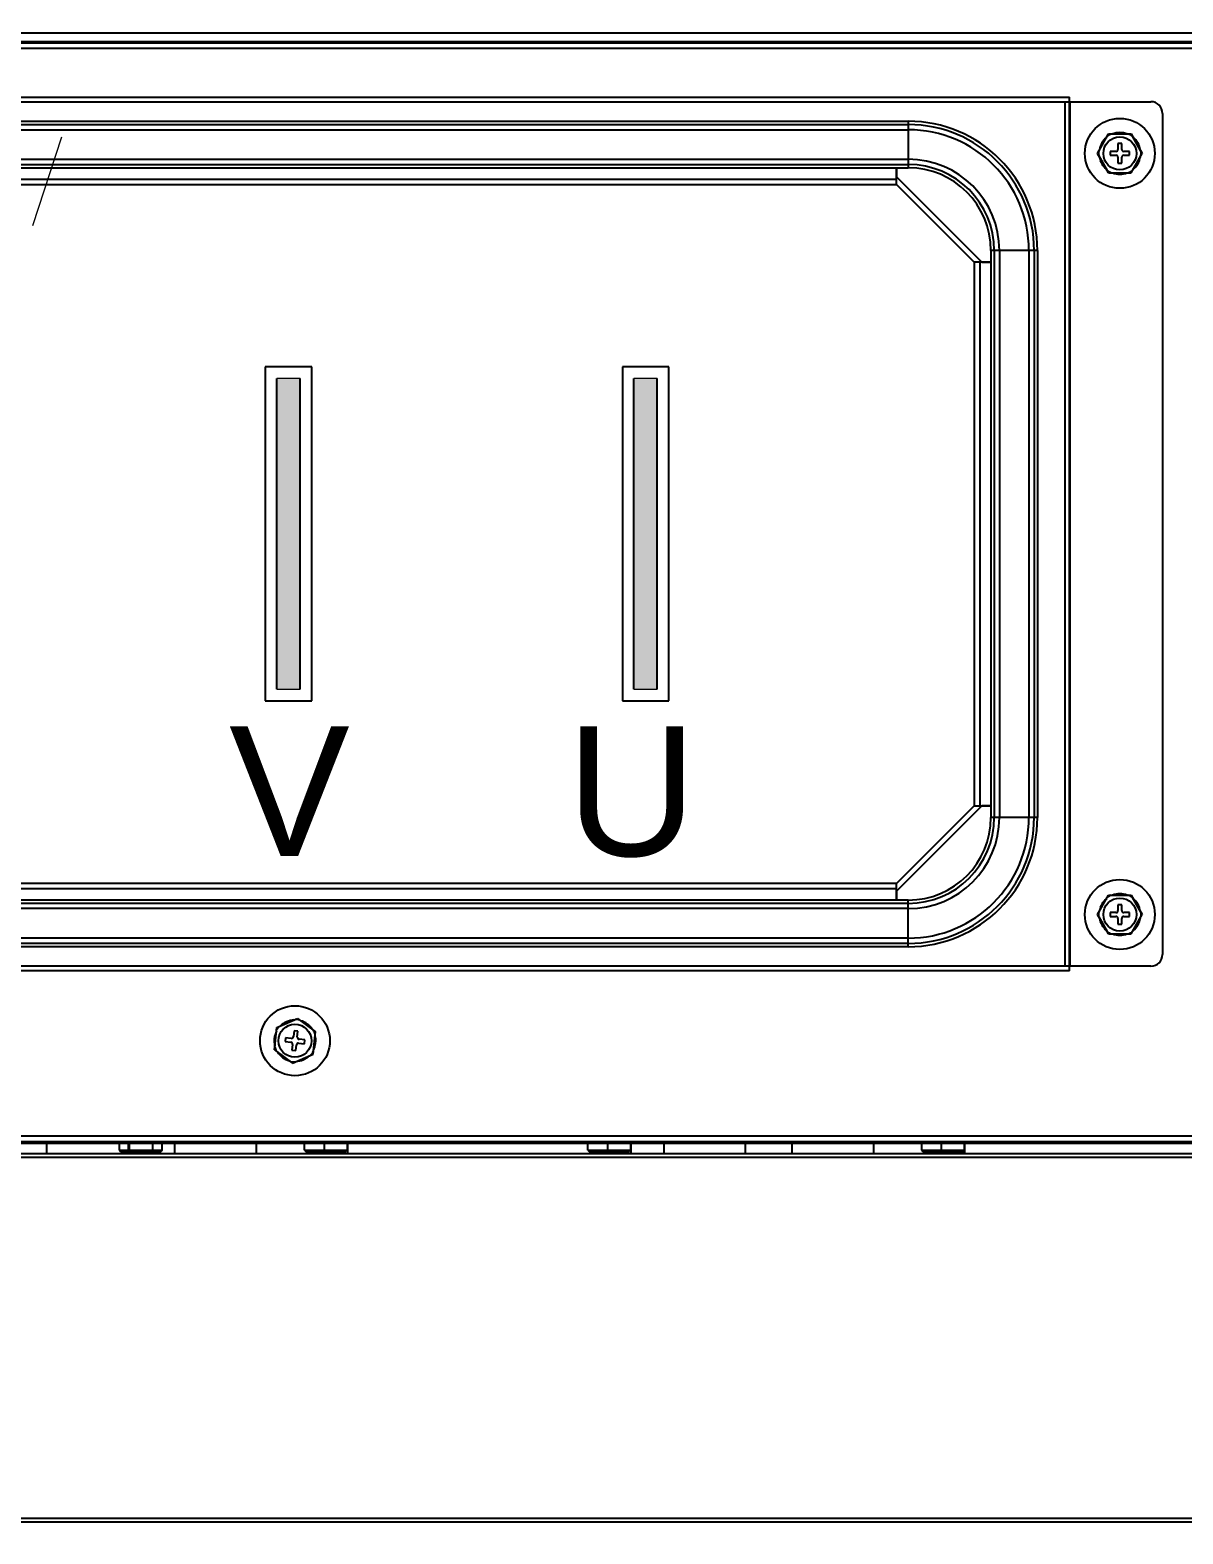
# Model space of a CAD drawing. Extents: x 59521 to 184406, y -1257 to 56672.
# Drawn here: x 91245.2 to 91542.2, y 13804.5 to 14191.8 of the extents above; entities that cross this region are included whole.
import ezdxf

# ---------------------------------------------------------------- set-up
doc = ezdxf.new("R2010")
doc.units = 0
doc.header["$MEASUREMENT"] = 0
doc.linetypes.add('ACAD_ISO03W100', pattern=[30, 12, -18])
doc.layers.get('0').update_dxf_attribs({"linetype": 'CONTINUOUS'})
for name, color, linetype in [('2301-12438_0', 7, 'CONTINUOUS'), ('2401-01144-S-M6-16HWM_0', 7, 'CONTINUOUS'), ('2403-00027_S-M6-0_0', 7, 'CONTINUOUS'), ('4209-B0008_0', 7, 'CONTINUOUS'), ('4215-12269_10_0', 7, 'CONTINUOUS'), ('4215-19365_1_0', 7, 'CONTINUOUS'), ('4215-19365_2_0', 7, 'CONTINUOUS'), ('4215-19368_0', 7, 'CONTINUOUS'), ('4215-19373_0', 7, 'CONTINUOUS'), ('4215-19391_1_0', 7, 'CONTINUOUS'), ('4217-19486_0', 7, 'CONTINUOUS'), ('4217-19514_0', 7, 'CONTINUOUS'), ('DT-240_0', 7, 'CONTINUOUS')]:
    doc.layers.add(name, color=color, linetype=linetype)
doc.layers.add('dim', color=4, linetype='CONTINUOUS', lineweight=18)
doc.layers.add('THICK', color=7, linetype='CONTINUOUS', lineweight=0)
doc.styles.get("Standard").update_dxf_attribs({"font": '', "height": 60})
doc.styles.get('Standard').set_extended_font_data('SimSun')

# ---------------------------------------------------------------- blocks, each defined once
blk = doc.blocks.new('ETRYRTERRTERWDDASW')
at = {"layer": 'THICK', "color": 1, "linetype": 'ACAD_ISO03W100', "ltscale": 2}
blk.add_line((214233.57, 51356.57), (213440.09, 48924.57), dxfattribs=at)
blk = doc.blocks.new('A$C5A9F4CD4')
at = {"layer": 'dim'}
for color, points in [(3, [(370.02, 217.5), (376.02, 217.5), (376.02, 297.5), (370.02, 297.5)]), (2, [(462.04, 217.5), (468.04, 217.5), (468.04, 297.5), (462.04, 297.5)])]:
    blk.add_hatch(color=color, dxfattribs=at).paths.add_polyline_path(points)
at = {"layer": '2301-12438_0', "color": 87, "linetype": 'Continuous'}
for p, q in [((379.02, 300.5), (367.02, 300.5)), ((367.02, 300.5), (367.02, 214.5)), ((379.02, 214.5), (379.02, 300.5)), ((471.04, 300.5), (459.04, 300.5)), ((459.04, 300.5), (459.04, 214.5)), ((471.04, 214.5), (471.04, 300.5)), ((367.02, 214.5), (379.02, 214.5)), ((459.04, 214.5), (471.04, 214.5))]:
    blk.add_line(p, q, dxfattribs=at)
at = {"layer": '2401-01144-S-M6-16HWM_0', "color": 87, "linetype": 'Continuous'}
for p, q in [((581.43, 355.5), (584.31, 360.5)), ((581.43, 355.5), (584.31, 360.5)), ((584.31, 360.5), (590.09, 360.5)), ((584.31, 360.5), (590.09, 360.5)), ((592.97, 355.5), (590.09, 360.5)), ((590.09, 360.5), (592.97, 355.5)), ((587.7, 358), (586.7, 358)), ((586.7, 358), (586.7, 356.5)), ((587.7, 358), (586.7, 358)), ((586.7, 358), (586.7, 356.5)), ((587.7, 356.5), (587.7, 358)), ((587.7, 356.5), (587.7, 358)), ((584.31, 350.5), (581.43, 355.5)), ((581.43, 355.5), (584.31, 350.5)), ((586.2, 356), (584.7, 356)), ((584.7, 356), (584.7, 355)), ((586.2, 356), (584.7, 356)), ((584.7, 356), (584.7, 355)), ((584.7, 355), (586.2, 355)), ((584.7, 355), (586.2, 355)), ((586.7, 354.5), (586.7, 353)), ((586.7, 354.5), (586.7, 353)), ((586.7, 353), (587.7, 353)), ((586.7, 353), (587.7, 353)), ((587.7, 353), (587.7, 354.5)), ((587.7, 353), (587.7, 354.5)), ((589.7, 356), (588.2, 356)), ((589.7, 356), (588.2, 356)), ((588.2, 355), (589.7, 355)), ((588.2, 355), (589.7, 355)), ((589.7, 355), (589.7, 356)), ((589.7, 355), (589.7, 356)), ((590.09, 350.5), (592.97, 355.5)), ((590.09, 350.5), (592.97, 355.5)), ((584.31, 350.5), (590.09, 350.5)), ((584.31, 350.5), (590.09, 350.5)), ((581.43, 159.5), (584.31, 164.5)), ((581.43, 159.5), (584.31, 164.5)), ((584.31, 164.5), (590.09, 164.5)), ((584.31, 164.5), (590.09, 164.5)), ((592.97, 159.5), (590.09, 164.5)), ((590.09, 164.5), (592.97, 159.5)), ((584.31, 154.5), (581.43, 159.5)), ((581.43, 159.5), (584.31, 154.5)), ((586.2, 160), (584.7, 160)), ((584.7, 160), (584.7, 159)), ((586.2, 160), (584.7, 160)), ((584.7, 160), (584.7, 159)), ((584.7, 159), (586.2, 159)), ((584.7, 159), (586.2, 159)), ((587.7, 162), (586.7, 162)), ((586.7, 162), (586.7, 160.5)), ((587.7, 162), (586.7, 162)), ((586.7, 162), (586.7, 160.5)), ((587.7, 160.5), (587.7, 162)), ((587.7, 160.5), (587.7, 162)), ((589.7, 160), (588.2, 160)), ((589.7, 160), (588.2, 160)), ((588.2, 159), (589.7, 159)), ((588.2, 159), (589.7, 159)), ((589.7, 159), (589.7, 160)), ((589.7, 159), (589.7, 160)), ((590.09, 154.5), (592.97, 159.5)), ((590.09, 154.5), (592.97, 159.5)), ((586.7, 158.5), (586.7, 157)), ((586.7, 158.5), (586.7, 157)), ((586.7, 157), (587.7, 157)), ((586.7, 157), (587.7, 157)), ((587.7, 157), (587.7, 158.5)), ((587.7, 157), (587.7, 158.5)), ((584.31, 154.5), (590.09, 154.5)), ((584.31, 154.5), (590.09, 154.5)), ((370.05, 130.43), (375.34, 132.74)), ((370.05, 130.43), (375.34, 132.74)), ((375.34, 132.74), (379.99, 129.31)), ((375.34, 132.74), (379.99, 129.31)), ((369.41, 124.69), (370.05, 130.43)), ((369.41, 124.69), (370.05, 130.43)), ((374.48, 129.54), (374.31, 128.05)), ((374.48, 129.54), (374.31, 128.05)), ((375.48, 129.43), (374.48, 129.54)), ((375.48, 129.43), (374.48, 129.54)), ((375.31, 127.94), (375.48, 129.43)), ((375.31, 127.94), (375.48, 129.43)), ((379.35, 123.57), (379.99, 129.31)), ((379.35, 123.57), (379.99, 129.31)), ((369.41, 124.69), (374.06, 121.26)), ((369.41, 124.69), (374.06, 121.26)), ((372.27, 127.78), (372.16, 126.78)), ((372.27, 127.78), (372.16, 126.78)), ((372.16, 126.78), (373.65, 126.61)), ((372.16, 126.78), (373.65, 126.61)), ((373.76, 127.61), (372.27, 127.78)), ((373.76, 127.61), (372.27, 127.78)), ((374.09, 126.06), (373.92, 124.57)), ((374.09, 126.06), (373.92, 124.57)), ((373.92, 124.57), (374.92, 124.46)), ((373.92, 124.57), (374.92, 124.46)), ((374.92, 124.46), (375.09, 125.95)), ((374.92, 124.46), (375.09, 125.95)), ((375.64, 126.39), (377.13, 126.22)), ((375.64, 126.39), (377.13, 126.22)), ((377.24, 127.22), (375.75, 127.39)), ((377.24, 127.22), (375.75, 127.39)), ((377.13, 126.22), (377.24, 127.22)), ((377.13, 126.22), (377.24, 127.22)), ((374.06, 121.26), (379.35, 123.57)), ((374.06, 121.26), (379.35, 123.57)), ((332, 100.5), (332, 98)), ((332, 98), (332, 98.5)), ((338, 100.5), (338, 98)), ((338, 98), (338, 98.5)), ((379.7, 98.5), (379.7, 98)), ((382.2, 100.5), (382.2, 98)), ((385.7, 98.5), (385.7, 98)), ((388.2, 100.5), (388.2, 98)), ((452.7, 98), (452.7, 98.5)), ((455.2, 100.5), (455.2, 98)), ((458.7, 98), (458.7, 98.5)), ((461.2, 100.5), (461.2, 98)), ((538.7, 98.5), (538.7, 98)), ((541.2, 100.5), (541.2, 98)), ((544.7, 98.5), (544.7, 98)), ((547.2, 100.5), (547.2, 98))]:
    blk.add_line(p, q, dxfattribs=at)
for centre, radius in [((587.2, 355.5), 9), ((587.2, 355.5), 9), ((587.2, 355.5), 4.25), ((587.2, 355.5), 4.25), ((587.2, 159.5), 9), ((587.2, 159.5), 9), ((587.2, 159.5), 4.25), ((587.2, 159.5), 4.25), ((374.7, 127), 9), ((374.7, 127), 9), ((374.7, 127), 4.25), ((374.7, 127), 4.25)]:
    blk.add_circle(centre, radius, dxfattribs=at)
for centre, radius, start, end in [((587.2, 355.5), 5.47, 114.0076, 125.9924), ((587.2, 355.5), 5.47, 114.0076, 125.9924), ((587.2, 355.5), 5.35, 69.1603, 110.8397), ((587.2, 355.5), 5.35, 69.1603, 110.8397), ((587.2, 355.5), 5.47, 54.0076, 65.9924), ((587.2, 355.5), 5.47, 54.0076, 65.9924), ((587.2, 355.5), 5.35, 129.1603, 170.8397), ((587.2, 355.5), 5.35, 129.1603, 170.8397), ((586.2, 356.5), 0.5, 270, 0), ((586.2, 356.5), 0.5, 270, 0), ((588.2, 356.5), 0.5, 180, 270), ((588.2, 356.5), 0.5, 180, 270), ((587.2, 355.5), 5.35, 9.1603, 50.8397), ((587.2, 355.5), 5.35, 9.1603, 50.8397), ((587.2, 355.5), 5.47, 174.0076, 185.9924), ((587.2, 355.5), 5.47, 174.0076, 185.9924), ((587.2, 355.5), 5.35, 189.1603, 230.8397), ((587.2, 355.5), 5.35, 189.1603, 230.8397), ((586.2, 354.5), 0.5, 0, 90), ((586.2, 354.5), 0.5, 0, 90), ((588.2, 354.5), 0.5, 90, 180), ((588.2, 354.5), 0.5, 90, 180), ((587.2, 355.5), 5.35, 309.1603, 350.8397), ((587.2, 355.5), 5.35, 309.1603, 350.8397), ((587.2, 355.5), 5.47, 354.0076, 5.9924), ((587.2, 355.5), 5.47, 354.0076, 5.9924), ((587.2, 355.5), 5.47, 234.0076, 245.9924), ((587.2, 355.5), 5.47, 234.0076, 245.9924), ((587.2, 355.5), 5.35, 249.1603, 290.8397), ((587.2, 355.5), 5.35, 249.1603, 290.8397), ((587.2, 355.5), 5.47, 294.0076, 305.9924), ((587.2, 355.5), 5.47, 294.0076, 305.9924), ((587.2, 159.5), 5.35, 129.1603, 170.8397), ((587.2, 159.5), 5.35, 129.1603, 170.8397), ((587.2, 159.5), 5.47, 114.0076, 125.9924), ((587.2, 159.5), 5.47, 114.0076, 125.9924), ((587.2, 159.5), 5.35, 69.1603, 110.8397), ((587.2, 159.5), 5.35, 69.1603, 110.8397), ((587.2, 159.5), 5.47, 54.0076, 65.9924), ((587.2, 159.5), 5.47, 54.0076, 65.9924), ((587.2, 159.5), 5.35, 9.1603, 50.8397), ((587.2, 159.5), 5.35, 9.1603, 50.8397), ((587.2, 159.5), 5.47, 174.0076, 185.9924), ((587.2, 159.5), 5.47, 174.0076, 185.9924), ((586.2, 160.5), 0.5, 270, 0), ((586.2, 160.5), 0.5, 270, 0), ((586.2, 158.5), 0.5, 0, 90), ((586.2, 158.5), 0.5, 0, 90), ((588.2, 160.5), 0.5, 180, 270), ((588.2, 160.5), 0.5, 180, 270), ((588.2, 158.5), 0.5, 90, 180), ((588.2, 158.5), 0.5, 90, 180), ((587.2, 159.5), 5.47, 354.0076, 5.9924), ((587.2, 159.5), 5.47, 354.0076, 5.9924), ((587.2, 159.5), 5.35, 189.1603, 230.8397), ((587.2, 159.5), 5.35, 189.1603, 230.8397), ((587.2, 159.5), 5.47, 234.0076, 245.9924), ((587.2, 159.5), 5.47, 234.0076, 245.9924), ((587.2, 159.5), 5.47, 294.0076, 305.9924), ((587.2, 159.5), 5.47, 294.0076, 305.9924), ((587.2, 159.5), 5.35, 309.1603, 350.8397), ((587.2, 159.5), 5.35, 309.1603, 350.8397), ((587.2, 159.5), 5.35, 249.1603, 290.8397), ((587.2, 159.5), 5.35, 249.1603, 290.8397), ((374.7, 127), 5.35, 92.7492, 134.4285), ((374.7, 127), 5.35, 92.7492, 134.4285), ((374.7, 127), 5.47, 77.5964, 89.5813), ((374.7, 127), 5.47, 77.5964, 89.5813), ((374.7, 127), 5.35, 32.7492, 74.4285), ((374.7, 127), 5.35, 32.7492, 74.4285), ((374.7, 127), 5.35, 152.7492, 194.4285), ((374.7, 127), 5.35, 152.7492, 194.4285), ((374.7, 127), 5.47, 137.5964, 149.5813), ((374.7, 127), 5.47, 137.5964, 149.5813), ((373.82, 128.11), 0.5, 263.5888, 353.5888), ((373.82, 128.11), 0.5, 263.5888, 353.5888), ((375.81, 127.88), 0.5, 173.5888, 263.5888), ((375.81, 127.88), 0.5, 173.5888, 263.5888), ((374.7, 127), 5.47, 17.5964, 29.5813), ((374.7, 127), 5.47, 17.5964, 29.5813), ((374.7, 127), 5.35, 332.7492, 14.4285), ((374.7, 127), 5.35, 332.7492, 14.4285), ((374.7, 127), 5.47, 197.5964, 209.5813), ((374.7, 127), 5.47, 197.5964, 209.5813), ((374.7, 127), 5.35, 212.7492, 254.4285), ((374.7, 127), 5.35, 212.7492, 254.4285), ((373.59, 126.12), 0.5, 353.5888, 83.5888), ((373.59, 126.12), 0.5, 353.5888, 83.5888), ((375.58, 125.89), 0.5, 83.5888, 173.5888), ((375.58, 125.89), 0.5, 83.5888, 173.5888), ((374.7, 127), 5.47, 317.5964, 329.5813), ((374.7, 127), 5.47, 317.5964, 329.5813), ((374.7, 127), 5.47, 257.5964, 269.5813), ((374.7, 127), 5.47, 257.5964, 269.5813), ((374.7, 127), 5.35, 272.7492, 314.4285), ((374.7, 127), 5.35, 272.7492, 314.4285)]:
    blk.add_arc(centre, radius, start, end, dxfattribs=at)
at = {"layer": '2403-00027_S-M6-0_0', "color": 87, "linetype": 'Continuous'}
for p, q in [((329.47, 98.8), (329.47, 100.5)), ((329.47, 98.8), (340.52, 98.8)), ((329.47, 98.8), (329.77, 98.5)), ((329.77, 98.5), (340.22, 98.5)), ((340.52, 98.8), (340.22, 98.5)), ((340.52, 98.8), (340.52, 100.5)), ((377.17, 98.8), (377.17, 100.5)), ((377.17, 98.8), (388.22, 98.8)), ((377.17, 98.8), (377.47, 98.5)), ((377.47, 98.5), (387.92, 98.5)), ((388.22, 98.8), (387.92, 98.5)), ((388.22, 98.8), (388.22, 100.5)), ((450.17, 98.8), (450.17, 100.5)), ((450.17, 98.8), (461.22, 98.8)), ((450.17, 98.8), (450.47, 98.5)), ((450.47, 98.5), (460.92, 98.5)), ((461.22, 98.8), (460.92, 98.5)), ((461.22, 98.8), (461.22, 100.5)), ((536.17, 98.8), (536.17, 100.5)), ((536.17, 98.8), (547.22, 98.8)), ((536.17, 98.8), (536.47, 98.5)), ((536.47, 98.5), (546.92, 98.5)), ((547.22, 98.8), (546.92, 98.5)), ((547.22, 98.8), (547.22, 100.5))]:
    blk.add_line(p, q, dxfattribs=at)
at = {"layer": '4209-B0008_0', "color": 87, "linetype": 'Continuous'}
for p, q in [((216.7, 363.78), (532.7, 363.78)), ((216.7, 362.92), (532.7, 362.92)), ((216.7, 361.58), (532.7, 361.58)), ((532.7, 363.78), (532.7, 351.78)), ((216.7, 353.98), (532.7, 353.98)), ((216.7, 352.64), (532.7, 352.64)), ((216.7, 351.78), (532.7, 351.78)), ((565.98, 330.5), (553.98, 330.5)), ((553.98, 330.5), (553.98, 184.5)), ((554.84, 330.5), (554.84, 184.5)), ((556.18, 330.5), (556.18, 184.5)), ((563.78, 330.5), (563.78, 184.5)), ((565.12, 330.5), (565.12, 184.5)), ((565.98, 330.5), (565.98, 184.5)), ((565.98, 184.5), (553.98, 184.5)), ((532.7, 163.22), (216.7, 163.22)), ((532.7, 151.22), (532.7, 163.22)), ((532.7, 162.36), (216.7, 162.36)), ((532.7, 161.02), (216.7, 161.02)), ((532.7, 153.42), (216.7, 153.42)), ((532.7, 152.08), (216.7, 152.08)), ((532.7, 151.22), (216.7, 151.22))]:
    blk.add_line(p, q, dxfattribs=at)
for centre, radius, start, end in [((532.7, 330.5), 33.28, 0, 90), ((532.7, 330.5), 32.42, 0, 90), ((532.7, 330.5), 31.08, 0, 90), ((532.7, 330.5), 23.48, 0, 90), ((532.7, 330.5), 22.14, 0, 90), ((532.7, 330.5), 21.28, 0, 90), ((532.7, 184.5), 33.28, 270, 0), ((532.7, 184.5), 32.42, 270, 0), ((532.7, 184.5), 31.08, 270, 0), ((532.7, 184.5), 23.48, 270, 0), ((532.7, 184.5), 22.14, 270, 0), ((532.7, 184.5), 21.28, 270, 0)]:
    blk.add_arc(centre, radius, start, end, dxfattribs=at)
at = {"layer": '4215-12269_10_0', "color": 87, "linetype": 'Continuous'}
blk.add_line((692.2, 100.5), (57.6, 100.5), dxfattribs=at)
blk.add_line((692.2, 100.5), (57.6, 100.5), dxfattribs=at)
at = {"layer": '4215-19365_1_0', "color": 87, "linetype": 'Continuous'}
for p, q in [((17.7, 384), (731.7, 384)), ((17.7, 384), (731.7, 384)), ((720, 384.2), (29.4, 384.2)), ((720, 384.2), (29.4, 384.2)), ((19.4, 382.6), (730, 382.6)), ((19.4, 382.6), (730, 382.6)), ((219.7, 348.9), (529.7, 348.9)), ((529.7, 347.5), (529.7, 351.78)), ((219.7, 347.5), (529.7, 347.5)), ((553.98, 327.5), (549.7, 327.5)), ((549.7, 327.5), (549.7, 187.5)), ((551.1, 327.5), (551.1, 187.5)), ((549.7, 187.5), (553.98, 187.5)), ((529.7, 167.5), (219.7, 167.5)), ((529.7, 163.22), (529.7, 167.5)), ((529.7, 166.1), (219.7, 166.1)), ((731.7, 102.4), (17.7, 102.4)), ((731.7, 101), (17.7, 101)), ((731.7, 101), (17.7, 101)), ((730.3, 102.4), (19.1, 102.4))]:
    blk.add_line(p, q, dxfattribs=at)
at = {"layer": '4215-19365_2_0', "color": 87, "linetype": 'Continuous'}
for p, q in [((529.7, 351.78), (529.7, 349.48)), ((529.7, 349.48), (551.68, 327.5)), ((529.7, 347.5), (549.7, 327.5)), ((551.68, 327.5), (553.98, 327.5)), ((549.7, 187.5), (529.7, 167.5)), ((551.68, 187.5), (529.7, 165.52)), ((553.98, 187.5), (551.68, 187.5)), ((529.7, 165.52), (529.7, 163.22))]:
    blk.add_line(p, q, dxfattribs=at)
at = {"layer": '4215-19368_0', "color": 87, "linetype": 'Continuous'}
for p, q in [((175.2, 370), (574.2, 370)), ((176.4, 368.8), (573, 368.8)), ((573, 368.8), (595.2, 368.8)), ((573, 368.8), (573, 146.2)), ((574.2, 145), (574.2, 370)), ((574.4, 146.2), (574.4, 368.8)), ((598.2, 365.8), (598.2, 149.2)), ((574.2, 145), (175.2, 145)), ((573, 146.2), (176.4, 146.2)), ((595.2, 146.2), (573, 146.2))]:
    blk.add_line(p, q, dxfattribs=at)
for centre, start, end in [((595.2, 365.8), 0, 90), ((595.2, 149.2), 270, 0)]:
    blk.add_arc(centre, 3, start, end, dxfattribs=at)
at = {"layer": '4215-19373_0', "color": 87, "linetype": 'Continuous'}
for p, q in [((7.2, 98), (742.2, 98)), ((7.2, 98), (742.2, 98)), ((7.2, 97), (742.2, 97)), ((9.2, 97), (740.2, 97)), ((740.2, 4), (9.2, 4)), ((742.2, 3), (7.2, 3))]:
    blk.add_line(p, q, dxfattribs=at)
at = {"layer": '4215-19391_1_0', "color": 87, "linetype": 'Continuous'}
blk.add_line((24.4, 386.5), (725, 386.5), dxfattribs=at)
blk.add_line((24.4, 386.5), (725, 386.5), dxfattribs=at)
at = {"layer": '4217-19486_0', "color": 87, "linetype": 'Continuous'}
blk.add_line((370.02, 217.5), (370.02, 297.5), dxfattribs=at)
at = {"layer": '4217-19486_0', "color": 3, "linetype": 'Continuous'}
blk.add_line((376.02, 217.5), (376.02, 297.5), dxfattribs=at)
at = {"layer": '4217-19514_0', "color": 87, "linetype": 'Continuous'}
blk.add_line((462.04, 217.5), (462.04, 297.5), dxfattribs=at)
at = {"layer": '4217-19514_0', "color": 2, "linetype": 'Continuous'}
blk.add_line((468.04, 217.5), (468.04, 297.5), dxfattribs=at)
at = {"layer": 'dim', "color": 3}
blk.add_lwpolyline([(370.02, 217.5), (376.02, 217.5), (376.02, 297.5), (370.02, 297.5)], close=True, dxfattribs=at)
at = {"layer": 'dim', "color": 2}
blk.add_lwpolyline([(462.04, 217.5), (468.04, 217.5), (468.04, 297.5), (462.04, 297.5)], close=True, dxfattribs=at)
at = {"layer": 'DT-240_0', "color": 87, "linetype": 'Continuous'}
for p, q in [((310.7, 100.5), (310.7, 98)), ((331.7, 100.5), (331.7, 98)), ((343.7, 100.5), (343.7, 98)), ((364.7, 100.5), (364.7, 98)), ((469.7, 100.5), (469.7, 98)), ((490.7, 100.5), (490.7, 98)), ((502.7, 100.5), (502.7, 98)), ((523.7, 100.5), (523.7, 98))]:
    blk.add_line(p, q, dxfattribs=at)
at = {"layer": 'dim', "color": 87, "char_height": 33.408, "width": 41.9873, "attachment_point": 3}
for s, insert in [('{\\fArial|b0|i0|c0|p34;\\C3;V}', (388.83, 207.99)), ('{\\fArial|b0|i0|c0|p34;\\C2;U}', (478.28, 207.99))]:
    blk.add_mtext(s, dxfattribs=dict(at, insert=insert))

msp = doc.modelspace()

# ---------------------------------------------------------------- block references
msp.add_blockref('ETRYRTERRTERWDDASW', (-122366.108, -35310.041))
at = {"color": 3}
msp.add_blockref('A$C5A9F4CD4', (90938.783, 13804.528), dxfattribs=at)

doc.saveas('drawing.dxf')
